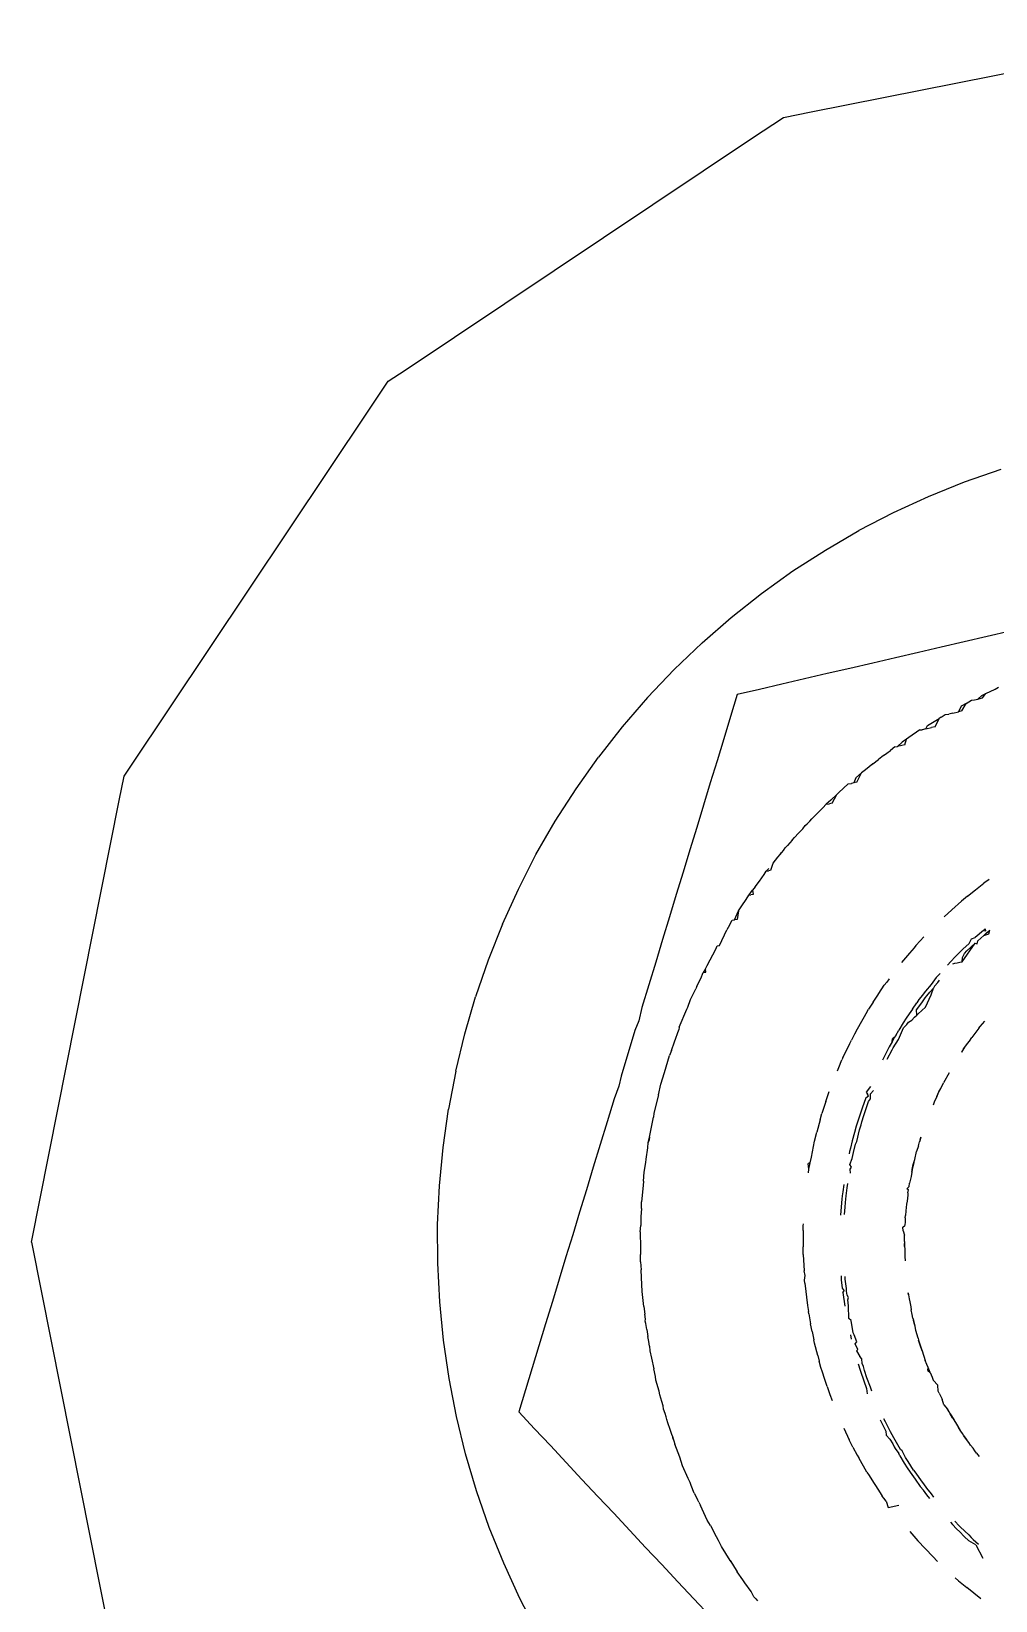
# Model space of a CAD drawing. Header units: millimetres. Extents: x -2916 to 2490, y 92 to 4100.
# Drawn here: x -877.08 to -865.21, y 1757.44 to 1776.77 of the extents above; entities that cross this region are included whole.
import ezdxf

# ---------------------------------------------------------------- set-up
doc = ezdxf.new("R2010")
doc.units = ezdxf.units.MM

msp = doc.modelspace()

# ---------------------------------------------------------------- linework, layer by layer
for p, q in [((-867.48, 1775.778), (-862.495, 1776.769)), ((-868.201, 1775.457), (-867.822, 1775.71)), ((-867.822, 1775.71), (-867.48, 1775.778)), ((-872.481, 1772.597), (-868.201, 1775.457)), ((-872.689, 1772.458), (-872.481, 1772.597)), ((-872.927, 1772.101), (-872.689, 1772.458)), ((-875.867, 1767.702), (-872.927, 1772.101)), ((-865.147, 1771.37), (-865.597, 1771.214)), ((-865.597, 1771.214), (-866.038, 1771.036)), ((-866.038, 1771.036), (-866.47, 1770.837)), ((-866.47, 1770.837), (-866.893, 1770.618)), ((-867.305, 1770.379), (-866.893, 1770.618)), ((-867.705, 1770.121), (-867.305, 1770.379)), ((-868.092, 1769.844), (-867.705, 1770.121)), ((-868.465, 1769.549), (-868.092, 1769.844)), ((-868.824, 1769.237), (-868.465, 1769.549)), ((-865.596, 1769.248), (-865.878, 1769.182)), ((-865.313, 1769.314), (-865.596, 1769.248)), ((-865.03, 1769.38), (-865.313, 1769.314)), ((-869.168, 1768.908), (-868.824, 1769.237)), ((-866.441, 1769.052), (-866.723, 1768.986)), ((-866.16, 1769.117), (-866.441, 1769.052)), ((-865.878, 1769.182), (-866.16, 1769.117)), ((-869.496, 1768.562), (-869.168, 1768.908)), ((-867.283, 1768.856), (-867.562, 1768.791)), ((-867.003, 1768.921), (-867.283, 1768.856)), ((-866.723, 1768.986), (-867.003, 1768.921)), ((-868.117, 1768.662), (-868.392, 1768.598)), ((-867.84, 1768.726), (-868.117, 1768.662)), ((-867.562, 1768.791), (-867.84, 1768.726)), ((-865.328, 1768.613), (-865.215, 1768.664)), ((-865.215, 1768.664), (-865.175, 1768.69)), ((-869.496, 1768.562), (-869.807, 1768.202)), ((-868.392, 1768.598), (-868.475, 1768.327)), ((-865.573, 1768.49), (-865.634, 1768.457)), ((-865.624, 1768.397), (-865.573, 1768.49)), ((-865.573, 1768.49), (-865.506, 1768.53)), ((-865.506, 1768.53), (-865.47, 1768.533)), ((-865.47, 1768.533), (-865.428, 1768.543)), ((-865.428, 1768.543), (-865.381, 1768.587)), ((-865.428, 1768.543), (-865.369, 1768.557)), ((-865.381, 1768.587), (-865.328, 1768.613)), ((-865.369, 1768.557), (-865.328, 1768.613)), ((-868.475, 1768.327), (-868.557, 1768.055)), ((-865.988, 1768.255), (-865.903, 1768.305)), ((-865.955, 1768.201), (-865.903, 1768.305)), ((-865.881, 1768.318), (-865.903, 1768.305)), ((-865.881, 1768.318), (-865.83, 1768.353)), ((-865.83, 1768.353), (-865.787, 1768.359)), ((-865.736, 1768.371), (-865.787, 1768.359)), ((-865.736, 1768.371), (-865.666, 1768.387)), ((-865.634, 1768.457), (-865.666, 1768.387)), ((-865.624, 1768.397), (-865.666, 1768.387)), ((-869.807, 1768.202), (-870.1, 1767.827)), ((-866.144, 1768.162), (-866.278, 1768.068)), ((-866.144, 1768.162), (-866.115, 1768.164)), ((-866.068, 1768.175), (-866.115, 1768.164)), ((-866.068, 1768.175), (-866.048, 1768.217)), ((-866.068, 1768.175), (-865.998, 1768.191)), ((-866.048, 1768.217), (-865.988, 1768.255)), ((-865.955, 1768.201), (-865.998, 1768.191)), ((-868.557, 1768.055), (-868.64, 1767.783)), ((-866.547, 1767.877), (-866.502, 1767.911)), ((-866.449, 1767.955), (-866.502, 1767.911)), ((-866.449, 1767.955), (-866.416, 1767.958)), ((-866.416, 1767.958), (-866.359, 1768.012)), ((-866.363, 1767.97), (-866.416, 1767.958)), ((-866.326, 1767.979), (-866.363, 1767.97)), ((-866.305, 1768.05), (-866.359, 1768.012)), ((-866.326, 1767.979), (-866.305, 1768.05)), ((-866.278, 1768.068), (-866.305, 1768.05)), ((-875.94, 1767.592), (-875.867, 1767.702)), ((-870.375, 1767.439), (-870.1, 1767.827)), ((-868.64, 1767.783), (-868.723, 1767.51)), ((-866.767, 1767.707), (-866.813, 1767.671)), ((-866.72, 1767.745), (-866.767, 1767.707)), ((-866.743, 1767.733), (-866.767, 1767.707)), ((-866.743, 1767.733), (-866.72, 1767.745)), ((-866.72, 1767.745), (-866.652, 1767.797)), ((-866.589, 1767.846), (-866.652, 1767.797)), ((-866.589, 1767.846), (-866.547, 1767.877)), ((-876, 1767.292), (-875.94, 1767.592)), ((-868.723, 1767.51), (-868.806, 1767.236)), ((-867.026, 1767.497), (-866.986, 1767.502)), ((-866.957, 1767.509), (-866.986, 1767.502)), ((-866.932, 1767.572), (-866.957, 1767.509)), ((-866.92, 1767.518), (-866.957, 1767.509)), ((-866.932, 1767.572), (-866.86, 1767.633)), ((-866.92, 1767.518), (-866.86, 1767.633)), ((-866.813, 1767.671), (-866.86, 1767.633)), ((-870.632, 1767.038), (-870.375, 1767.439)), ((-867.165, 1767.367), (-867.24, 1767.297)), ((-867.222, 1767.261), (-867.165, 1767.367)), ((-867.138, 1767.391), (-867.165, 1767.367)), ((-867.026, 1767.497), (-867.138, 1767.391)), ((-877.082, 1761.851), (-876, 1767.292)), ((-868.806, 1767.236), (-868.89, 1766.962)), ((-867.442, 1767.098), (-867.39, 1767.149)), ((-867.39, 1767.149), (-867.337, 1767.203)), ((-867.297, 1767.248), (-867.337, 1767.203)), ((-867.24, 1767.297), (-867.297, 1767.248)), ((-867.297, 1767.248), (-867.254, 1767.254)), ((-867.222, 1767.261), (-867.254, 1767.254)), ((-870.869, 1766.626), (-870.632, 1767.038)), ((-868.89, 1766.962), (-868.973, 1766.687)), ((-867.637, 1766.891), (-867.585, 1766.946)), ((-867.585, 1766.946), (-867.556, 1766.986)), ((-867.556, 1766.986), (-867.529, 1767.007)), ((-867.529, 1767.007), (-867.497, 1767.039)), ((-867.497, 1767.039), (-867.472, 1767.066)), ((-867.472, 1767.066), (-867.442, 1767.098)), ((-867.801, 1766.711), (-867.771, 1766.737)), ((-867.714, 1766.805), (-867.771, 1766.737)), ((-867.714, 1766.805), (-867.684, 1766.836)), ((-867.637, 1766.891), (-867.684, 1766.836)), ((-871.086, 1766.202), (-870.869, 1766.626)), ((-868.973, 1766.687), (-869.057, 1766.411)), ((-867.949, 1766.522), (-867.891, 1766.596)), ((-867.891, 1766.596), (-867.864, 1766.627)), ((-867.864, 1766.627), (-867.823, 1766.677)), ((-867.864, 1766.627), (-867.844, 1766.652)), ((-867.844, 1766.652), (-867.823, 1766.677)), ((-867.823, 1766.677), (-867.801, 1766.711)), ((-869.057, 1766.411), (-869.141, 1766.135)), ((-868.118, 1766.301), (-868.06, 1766.381)), ((-868.06, 1766.381), (-868.033, 1766.424)), ((-868.033, 1766.424), (-868.002, 1766.457)), ((-868.033, 1766.424), (-868.007, 1766.427)), ((-867.979, 1766.433), (-868.007, 1766.427)), ((-867.979, 1766.433), (-867.949, 1766.522)), ((-871.283, 1765.769), (-871.086, 1766.202)), ((-868.25, 1766.127), (-868.222, 1766.159)), ((-868.222, 1766.159), (-868.201, 1766.187)), ((-868.172, 1766.229), (-868.201, 1766.187)), ((-868.201, 1766.187), (-868.193, 1766.136)), ((-868.172, 1766.229), (-868.118, 1766.301)), ((-865.554, 1766.114), (-865.456, 1766.192)), ((-865.456, 1766.192), (-865.353, 1766.273)), ((-865.289, 1766.318), (-865.353, 1766.273)), ((-869.141, 1766.135), (-869.225, 1765.858)), ((-868.375, 1765.932), (-868.333, 1765.996)), ((-868.333, 1765.996), (-868.28, 1766.072)), ((-868.28, 1766.072), (-868.25, 1766.127)), ((-868.25, 1766.127), (-868.223, 1766.13)), ((-868.193, 1766.136), (-868.223, 1766.13)), ((-865.63, 1766.054), (-865.749, 1765.947)), ((-865.554, 1766.114), (-865.63, 1766.054)), ((-871.283, 1765.769), (-871.459, 1765.326)), ((-869.225, 1765.858), (-869.31, 1765.58)), ((-868.486, 1765.756), (-868.452, 1765.819)), ((-868.452, 1765.819), (-868.424, 1765.822)), ((-868.424, 1765.822), (-868.375, 1765.932)), ((-868.392, 1765.829), (-868.424, 1765.822)), ((-868.375, 1765.932), (-868.392, 1765.829)), ((-865.843, 1765.862), (-865.749, 1765.947)), ((-869.31, 1765.58), (-869.395, 1765.302)), ((-868.609, 1765.505), (-868.52, 1765.7)), ((-868.486, 1765.756), (-868.52, 1765.7)), ((-866.093, 1765.612), (-866.138, 1765.566)), ((-865.536, 1765.532), (-865.505, 1765.587)), ((-865.505, 1765.587), (-865.46, 1765.605)), ((-865.36, 1765.693), (-865.46, 1765.605)), ((-865.429, 1765.566), (-865.356, 1765.63)), ((-865.337, 1765.713), (-865.36, 1765.693)), ((-865.334, 1765.683), (-865.36, 1765.693)), ((-865.356, 1765.63), (-865.325, 1765.657)), ((-865.356, 1765.63), (-865.294, 1765.65)), ((-865.337, 1765.713), (-865.334, 1765.683)), ((-865.325, 1765.657), (-865.279, 1765.695)), ((-865.294, 1765.65), (-865.279, 1765.695)), ((-868.763, 1765.261), (-868.656, 1765.462)), ((-868.656, 1765.462), (-868.639, 1765.502)), ((-868.639, 1765.502), (-868.609, 1765.505)), ((-866.269, 1765.414), (-866.368, 1765.299)), ((-866.214, 1765.478), (-866.269, 1765.414)), ((-866.19, 1765.505), (-866.214, 1765.478)), ((-866.19, 1765.505), (-866.138, 1765.566)), ((-865.658, 1765.415), (-865.708, 1765.366)), ((-865.615, 1765.46), (-865.658, 1765.415)), ((-865.622, 1765.306), (-865.462, 1765.536)), ((-865.619, 1765.358), (-865.594, 1765.41)), ((-865.536, 1765.532), (-865.615, 1765.46)), ((-865.594, 1765.41), (-865.563, 1765.44)), ((-865.563, 1765.44), (-865.462, 1765.536)), ((-865.462, 1765.536), (-865.436, 1765.528)), ((-865.436, 1765.528), (-865.429, 1765.566)), ((-871.459, 1765.326), (-871.614, 1764.876)), ((-869.395, 1765.302), (-869.48, 1765.022)), ((-868.783, 1765.219), (-868.811, 1765.176)), ((-868.783, 1765.219), (-868.763, 1765.261)), ((-868.779, 1765.18), (-868.783, 1765.219)), ((-865.759, 1765.31), (-865.8, 1765.265)), ((-865.708, 1765.366), (-865.759, 1765.31)), ((-865.738, 1765.28), (-865.713, 1765.289)), ((-865.713, 1765.289), (-865.682, 1765.293)), ((-865.682, 1765.293), (-865.652, 1765.3)), ((-865.652, 1765.3), (-865.622, 1765.306)), ((-865.622, 1765.306), (-865.619, 1765.358)), ((-869.48, 1765.022), (-869.565, 1764.742)), ((-868.887, 1765.005), (-868.902, 1764.972)), ((-868.887, 1765.005), (-868.841, 1765.099)), ((-868.841, 1765.099), (-868.811, 1765.176)), ((-868.811, 1765.176), (-868.779, 1765.18)), ((-866.646, 1764.917), (-866.58, 1765.017)), ((-866.55, 1765.057), (-866.58, 1765.017)), ((-866.519, 1765.098), (-866.55, 1765.057)), ((-866.005, 1765.028), (-866.073, 1764.946)), ((-865.94, 1765.111), (-866.005, 1765.028)), ((-865.962, 1765.005), (-865.973, 1764.98)), ((-865.962, 1765.005), (-865.922, 1765.053)), ((-865.894, 1765.161), (-865.94, 1765.111)), ((-865.922, 1765.053), (-865.899, 1765.08)), ((-871.747, 1764.419), (-871.614, 1764.876)), ((-869.001, 1764.746), (-868.966, 1764.841)), ((-868.966, 1764.841), (-868.902, 1764.972)), ((-866.718, 1764.807), (-866.773, 1764.722)), ((-866.718, 1764.807), (-866.66, 1764.895)), ((-866.66, 1764.895), (-866.646, 1764.917)), ((-866.233, 1764.723), (-866.18, 1764.801)), ((-866.182, 1764.713), (-866.119, 1764.801)), ((-866.153, 1764.84), (-866.18, 1764.801)), ((-866.13, 1764.869), (-866.153, 1764.84)), ((-866.112, 1764.892), (-866.13, 1764.869)), ((-866.119, 1764.801), (-866.075, 1764.861)), ((-866.073, 1764.946), (-866.112, 1764.892)), ((-866.075, 1764.861), (-866.055, 1764.887)), ((-866.071, 1764.748), (-866.005, 1764.898)), ((-866.055, 1764.887), (-866.019, 1764.932)), ((-866.019, 1764.932), (-865.973, 1764.98)), ((-866.005, 1764.898), (-865.973, 1764.98)), ((-869.565, 1764.742), (-869.604, 1764.577)), ((-869.104, 1764.5), (-869.011, 1764.721)), ((-869.011, 1764.721), (-869.001, 1764.746)), ((-866.791, 1764.692), (-866.915, 1764.474)), ((-866.791, 1764.692), (-866.773, 1764.722)), ((-866.31, 1764.61), (-866.348, 1764.555)), ((-866.275, 1764.666), (-866.31, 1764.61)), ((-866.233, 1764.723), (-866.275, 1764.666)), ((-866.243, 1764.588), (-866.208, 1764.622)), ((-866.208, 1764.622), (-866.181, 1764.648)), ((-866.181, 1764.648), (-866.182, 1764.713)), ((-866.181, 1764.648), (-866.162, 1764.665)), ((-866.162, 1764.665), (-866.071, 1764.748)), ((-871.858, 1763.957), (-871.747, 1764.419)), ((-869.65, 1764.461), (-869.822, 1763.898)), ((-869.604, 1764.577), (-869.65, 1764.461)), ((-869.164, 1764.322), (-869.112, 1764.466)), ((-869.104, 1764.5), (-869.112, 1764.466)), ((-866.948, 1764.416), (-866.984, 1764.342)), ((-866.915, 1764.474), (-866.948, 1764.416)), ((-866.44, 1764.397), (-866.401, 1764.464)), ((-866.348, 1764.555), (-866.401, 1764.464)), ((-866.38, 1764.406), (-866.343, 1764.491)), ((-866.343, 1764.491), (-866.301, 1764.532)), ((-866.301, 1764.532), (-866.284, 1764.562)), ((-866.284, 1764.562), (-866.243, 1764.588)), ((-865.452, 1764.438), (-865.502, 1764.375)), ((-865.415, 1764.488), (-865.452, 1764.438)), ((-865.415, 1764.488), (-865.399, 1764.509)), ((-865.399, 1764.509), (-865.342, 1764.574)), ((-869.2, 1764.214), (-869.226, 1764.152)), ((-869.2, 1764.214), (-869.164, 1764.322)), ((-867.091, 1764.122), (-867.005, 1764.298)), ((-867.005, 1764.298), (-866.984, 1764.342)), ((-866.522, 1764.258), (-866.604, 1764.093)), ((-866.544, 1764.107), (-866.484, 1764.223)), ((-866.484, 1764.322), (-866.522, 1764.258)), ((-866.457, 1764.373), (-866.484, 1764.322)), ((-866.484, 1764.322), (-866.48, 1764.355)), ((-866.484, 1764.223), (-866.471, 1764.248)), ((-866.457, 1764.373), (-866.48, 1764.355)), ((-866.471, 1764.248), (-866.406, 1764.347)), ((-866.44, 1764.397), (-866.457, 1764.373)), ((-866.406, 1764.347), (-866.38, 1764.406)), ((-865.626, 1764.193), (-865.588, 1764.254)), ((-865.626, 1764.193), (-865.603, 1764.232)), ((-865.603, 1764.232), (-865.588, 1764.254)), ((-865.588, 1764.254), (-865.554, 1764.298)), ((-865.554, 1764.298), (-865.532, 1764.33)), ((-865.532, 1764.33), (-865.502, 1764.375)), ((-869.285, 1763.943), (-869.226, 1764.152)), ((-867.141, 1764.004), (-867.102, 1764.099)), ((-867.091, 1764.122), (-867.102, 1764.099)), ((-871.858, 1763.957), (-871.947, 1763.489)), ((-869.822, 1763.898), (-869.847, 1763.775)), ((-869.33, 1763.799), (-869.285, 1763.943)), ((-867.157, 1763.964), (-867.141, 1764.004)), ((-865.783, 1763.938), (-865.852, 1763.814)), ((-869.847, 1763.775), (-869.907, 1763.616)), ((-869.359, 1763.669), (-869.417, 1763.441)), ((-869.359, 1763.669), (-869.33, 1763.799)), ((-867.299, 1763.584), (-867.257, 1763.708)), ((-866.808, 1763.631), (-866.775, 1763.656)), ((-866.751, 1763.769), (-866.805, 1763.7)), ((-866.805, 1763.7), (-866.789, 1763.677)), ((-866.775, 1763.656), (-866.789, 1763.677)), ((-866.751, 1763.681), (-866.713, 1763.722)), ((-866.75, 1763.619), (-866.751, 1763.681)), ((-865.932, 1763.648), (-865.965, 1763.578)), ((-865.932, 1763.648), (-865.907, 1763.704)), ((-865.919, 1763.68), (-865.932, 1763.648)), ((-865.907, 1763.704), (-865.919, 1763.68)), ((-865.907, 1763.704), (-865.884, 1763.747)), ((-865.884, 1763.747), (-865.852, 1763.814)), ((-872.014, 1763.018), (-871.947, 1763.489)), ((-869.907, 1763.616), (-869.993, 1763.335)), ((-869.417, 1763.441), (-869.422, 1763.392)), ((-867.299, 1763.584), (-867.348, 1763.439)), ((-866.852, 1763.503), (-866.879, 1763.43)), ((-866.808, 1763.631), (-866.852, 1763.503)), ((-866.833, 1763.411), (-866.773, 1763.583)), ((-866.773, 1763.583), (-866.75, 1763.619)), ((-865.965, 1763.578), (-865.979, 1763.54)), ((-869.993, 1763.335), (-870.078, 1763.055)), ((-869.47, 1763.146), (-869.422, 1763.392)), ((-867.369, 1763.361), (-867.41, 1763.207)), ((-867.369, 1763.361), (-867.348, 1763.439)), ((-866.925, 1763.279), (-866.946, 1763.202)), ((-866.919, 1763.304), (-866.925, 1763.279)), ((-866.898, 1763.367), (-866.919, 1763.304)), ((-866.879, 1763.43), (-866.898, 1763.367)), ((-866.887, 1763.236), (-866.875, 1763.273)), ((-866.875, 1763.273), (-866.865, 1763.297)), ((-866.865, 1763.297), (-866.856, 1763.336)), ((-866.856, 1763.336), (-866.833, 1763.411)), ((-870.078, 1763.055), (-870.163, 1762.776)), ((-869.491, 1763.012), (-869.486, 1763.079)), ((-869.486, 1763.079), (-869.47, 1763.146)), ((-869.475, 1763.113), (-869.486, 1763.079)), ((-869.47, 1763.146), (-869.475, 1763.113)), ((-867.478, 1762.9), (-867.439, 1763.098)), ((-867.439, 1763.098), (-867.41, 1763.207)), ((-866.976, 1763.099), (-866.997, 1763.008)), ((-866.946, 1763.202), (-866.976, 1763.099)), ((-866.958, 1762.956), (-866.934, 1763.06)), ((-866.934, 1763.06), (-866.917, 1763.09)), ((-866.917, 1763.09), (-866.887, 1763.236)), ((-866.16, 1763.039), (-866.148, 1763.088)), ((-866.129, 1763.146), (-866.148, 1763.088)), ((-866.14, 1763.113), (-866.148, 1763.088)), ((-866.14, 1763.113), (-866.129, 1763.146)), ((-872.058, 1762.544), (-872.014, 1763.018)), ((-869.518, 1762.833), (-869.512, 1762.875)), ((-869.512, 1762.875), (-869.491, 1763.012)), ((-867.493, 1762.829), (-867.478, 1762.9)), ((-867.007, 1762.97), (-867.012, 1762.941)), ((-866.997, 1763.008), (-867.007, 1762.97)), ((-867.003, 1762.807), (-866.975, 1762.882)), ((-866.975, 1762.882), (-866.958, 1762.956)), ((-866.217, 1762.835), (-866.206, 1762.87)), ((-866.206, 1762.87), (-866.182, 1762.97)), ((-866.16, 1763.039), (-866.182, 1762.97)), ((-870.163, 1762.776), (-870.247, 1762.498)), ((-869.544, 1762.603), (-869.537, 1762.714)), ((-869.537, 1762.714), (-869.518, 1762.833)), ((-867.493, 1762.829), (-867.518, 1762.823)), ((-867.508, 1762.752), (-867.518, 1762.823)), ((-867.514, 1762.706), (-867.508, 1762.752)), ((-867.508, 1762.752), (-867.493, 1762.829)), ((-866.982, 1762.776), (-867.003, 1762.807)), ((-867, 1762.753), (-866.982, 1762.776)), ((-866.997, 1762.703), (-867, 1762.753)), ((-866.243, 1762.715), (-866.251, 1762.661)), ((-866.243, 1762.715), (-866.229, 1762.781)), ((-866.235, 1762.748), (-866.243, 1762.715)), ((-866.235, 1762.748), (-866.223, 1762.807)), ((-866.229, 1762.781), (-866.235, 1762.748)), ((-866.217, 1762.835), (-866.229, 1762.781)), ((-866.223, 1762.807), (-866.229, 1762.781)), ((-866.223, 1762.807), (-866.217, 1762.835)), ((-872.08, 1762.068), (-872.058, 1762.544)), ((-870.247, 1762.498), (-870.332, 1762.221)), ((-869.55, 1762.551), (-869.571, 1762.348)), ((-869.544, 1762.603), (-869.55, 1762.551)), ((-867.08, 1762.561), (-867.091, 1762.47)), ((-867.048, 1762.424), (-867.037, 1762.522)), ((-867.037, 1762.522), (-867.029, 1762.573)), ((-866.304, 1762.509), (-866.275, 1762.538)), ((-866.283, 1762.495), (-866.304, 1762.509)), ((-866.289, 1762.458), (-866.283, 1762.495)), ((-866.275, 1762.538), (-866.269, 1762.579)), ((-866.251, 1762.661), (-866.269, 1762.579)), ((-869.571, 1762.268), (-869.571, 1762.348)), ((-867.113, 1762.289), (-867.119, 1762.183)), ((-867.102, 1762.382), (-867.113, 1762.289)), ((-867.1, 1762.421), (-867.102, 1762.382)), ((-867.091, 1762.47), (-867.1, 1762.421)), ((-867.07, 1762.194), (-867.063, 1762.282)), ((-867.063, 1762.282), (-867.058, 1762.34)), ((-867.058, 1762.34), (-867.048, 1762.424)), ((-866.306, 1762.32), (-866.313, 1762.236)), ((-866.299, 1762.356), (-866.306, 1762.32)), ((-866.291, 1762.429), (-866.299, 1762.356)), ((-866.289, 1762.458), (-866.291, 1762.429)), ((-870.332, 1762.221), (-870.416, 1761.944)), ((-869.576, 1762.163), (-869.579, 1762.057)), ((-869.571, 1762.268), (-869.576, 1762.163)), ((-866.323, 1762.108), (-866.327, 1762.059)), ((-866.322, 1762.152), (-866.323, 1762.108)), ((-866.322, 1762.152), (-866.32, 1762.179)), ((-866.313, 1762.236), (-866.32, 1762.179)), ((-872.079, 1761.592), (-872.08, 1762.068)), ((-870.416, 1761.944), (-870.5, 1761.669)), ((-869.586, 1761.98), (-869.579, 1762.057)), ((-869.586, 1761.98), (-869.582, 1761.783)), ((-867.579, 1761.995), (-867.58, 1761.795)), ((-867.579, 1762.051), (-867.577, 1762.077)), ((-867.579, 1761.995), (-867.579, 1762.051)), ((-866.352, 1762.038), (-866.327, 1762.059)), ((-866.346, 1761.99), (-866.352, 1762.038)), ((-866.346, 1761.99), (-866.331, 1761.936)), ((-866.332, 1761.861), (-866.331, 1761.936)), ((-877.082, 1761.851), (-876, 1756.411)), ((-869.583, 1761.611), (-869.581, 1761.7)), ((-869.582, 1761.783), (-869.581, 1761.7)), ((-867.58, 1761.698), (-867.58, 1761.795)), ((-866.332, 1761.861), (-866.332, 1761.835)), ((-866.332, 1761.861), (-866.332, 1761.797)), ((-866.332, 1761.797), (-866.332, 1761.835)), ((-866.332, 1761.797), (-866.329, 1761.768)), ((-866.329, 1761.768), (-866.329, 1761.74)), ((-866.329, 1761.74), (-866.328, 1761.674)), ((-872.055, 1761.117), (-872.079, 1761.592)), ((-870.5, 1761.669), (-870.583, 1761.394)), ((-869.583, 1761.611), (-869.574, 1761.509)), ((-869.57, 1761.416), (-869.574, 1761.509)), ((-867.58, 1761.698), (-867.568, 1761.5)), ((-866.328, 1761.674), (-866.324, 1761.62)), ((-870.583, 1761.394), (-870.666, 1761.12)), ((-869.562, 1761.243), (-869.57, 1761.416)), ((-867.554, 1761.442), (-867.568, 1761.5)), ((-867.561, 1761.383), (-867.554, 1761.442)), ((-867.559, 1761.346), (-867.561, 1761.383)), ((-867.559, 1761.346), (-867.525, 1761.073)), ((-867.112, 1761.437), (-867.111, 1761.389)), ((-867.111, 1761.389), (-867.097, 1761.285)), ((-867.061, 1761.397), (-867.064, 1761.429)), ((-867.047, 1761.281), (-867.061, 1761.397)), ((-870.666, 1761.12), (-870.75, 1760.847)), ((-869.548, 1761.133), (-869.562, 1761.243)), ((-869.541, 1761.06), (-869.548, 1761.133)), ((-867.097, 1761.285), (-867.074, 1761.251)), ((-867.09, 1761.231), (-867.074, 1761.251)), ((-867.09, 1761.231), (-867.067, 1761.063)), ((-867.045, 1761.247), (-867.047, 1761.281)), ((-867.038, 1761.198), (-867.045, 1761.247)), ((-867.019, 1761.171), (-867.038, 1761.198)), ((-867.031, 1761.14), (-867.019, 1761.171)), ((-867.02, 1761.066), (-867.031, 1761.14)), ((-866.286, 1761.228), (-866.275, 1761.154)), ((-866.282, 1761.201), (-866.286, 1761.228)), ((-866.282, 1761.201), (-866.275, 1761.154)), ((-866.275, 1761.154), (-866.266, 1761.117)), ((-872.009, 1760.643), (-872.055, 1761.117)), ((-869.541, 1761.06), (-869.529, 1760.963)), ((-869.521, 1760.905), (-869.529, 1760.963)), ((-867.525, 1761.073), (-867.515, 1760.997)), ((-867.51, 1760.968), (-867.515, 1760.997)), ((-867.51, 1760.968), (-867.487, 1760.846)), ((-867.016, 1760.911), (-867.02, 1761.066)), ((-866.266, 1761.117), (-866.254, 1761.056)), ((-866.254, 1761.056), (-866.249, 1761.017)), ((-866.236, 1760.959), (-866.249, 1761.017)), ((-866.228, 1760.915), (-866.236, 1760.959)), ((-870.75, 1760.847), (-870.832, 1760.574)), ((-869.523, 1760.877), (-869.521, 1760.905)), ((-869.515, 1760.851), (-869.523, 1760.877)), ((-869.504, 1760.776), (-869.515, 1760.851)), ((-869.504, 1760.776), (-869.492, 1760.691)), ((-867.468, 1760.75), (-867.487, 1760.846)), ((-867.468, 1760.75), (-867.449, 1760.65)), ((-866.988, 1760.886), (-867.016, 1760.911)), ((-866.962, 1760.735), (-866.988, 1760.886)), ((-866.95, 1760.708), (-866.962, 1760.735)), ((-866.228, 1760.915), (-866.222, 1760.889)), ((-866.228, 1760.915), (-866.212, 1760.855)), ((-866.212, 1760.855), (-866.222, 1760.889)), ((-866.202, 1760.816), (-866.222, 1760.889)), ((-866.202, 1760.816), (-866.212, 1760.855)), ((-866.19, 1760.762), (-866.202, 1760.816)), ((-866.162, 1760.669), (-866.19, 1760.762)), ((-871.94, 1760.172), (-872.009, 1760.643)), ((-870.832, 1760.574), (-870.915, 1760.302)), ((-869.481, 1760.629), (-869.492, 1760.691)), ((-869.472, 1760.571), (-869.481, 1760.629)), ((-869.472, 1760.571), (-869.467, 1760.513)), ((-867.438, 1760.607), (-867.449, 1760.65)), ((-867.399, 1760.456), (-867.438, 1760.607)), ((-866.998, 1760.709), (-866.987, 1760.656)), ((-866.919, 1760.622), (-866.95, 1760.708)), ((-866.938, 1760.601), (-866.919, 1760.622)), ((-866.905, 1760.531), (-866.938, 1760.601)), ((-866.162, 1760.669), (-866.157, 1760.644)), ((-866.146, 1760.608), (-866.157, 1760.644)), ((-866.157, 1760.644), (-866.138, 1760.583)), ((-866.138, 1760.583), (-866.146, 1760.608)), ((-866.125, 1760.547), (-866.146, 1760.608)), ((-866.138, 1760.583), (-866.125, 1760.547)), ((-866.115, 1760.511), (-866.138, 1760.583)), ((-866.125, 1760.547), (-866.115, 1760.511)), ((-869.467, 1760.513), (-869.445, 1760.422)), ((-869.445, 1760.422), (-869.418, 1760.292)), ((-867.399, 1760.456), (-867.381, 1760.385)), ((-867.361, 1760.309), (-867.381, 1760.385)), ((-866.905, 1760.531), (-866.924, 1760.514)), ((-866.924, 1760.514), (-866.88, 1760.443)), ((-866.902, 1760.353), (-866.879, 1760.275)), ((-866.858, 1760.415), (-866.88, 1760.443)), ((-866.853, 1760.355), (-866.858, 1760.415)), ((-866.837, 1760.318), (-866.853, 1760.355)), ((-866.115, 1760.511), (-866.075, 1760.395)), ((-866.055, 1760.346), (-866.075, 1760.395)), ((-871.849, 1759.705), (-871.94, 1760.172)), ((-870.915, 1760.302), (-870.998, 1760.031)), ((-869.396, 1760.198), (-869.418, 1760.292)), ((-869.392, 1760.152), (-869.396, 1760.198)), ((-867.342, 1760.251), (-867.361, 1760.309)), ((-867.316, 1760.17), (-867.342, 1760.251)), ((-867.284, 1760.073), (-867.316, 1760.17)), ((-866.879, 1760.275), (-866.871, 1760.249)), ((-866.871, 1760.249), (-866.8, 1760.049)), ((-866.824, 1760.27), (-866.837, 1760.318)), ((-866.795, 1760.182), (-866.824, 1760.27)), ((-866.751, 1760.064), (-866.795, 1760.182)), ((-866.042, 1760.308), (-866.055, 1760.346)), ((-866.044, 1760.269), (-866.042, 1760.308)), ((-866.044, 1760.269), (-866.016, 1760.248)), ((-866.016, 1760.248), (-866.042, 1760.308)), ((-866.016, 1760.248), (-865.989, 1760.189)), ((-865.989, 1760.189), (-865.978, 1760.152)), ((-870.998, 1760.031), (-871.08, 1759.76)), ((-869.354, 1760.016), (-869.392, 1760.152)), ((-869.343, 1759.971), (-869.354, 1760.016)), ((-869.321, 1759.888), (-869.343, 1759.971)), ((-867.284, 1760.073), (-867.252, 1759.974)), ((-867.252, 1759.974), (-867.223, 1759.902)), ((-866.8, 1760.049), (-866.793, 1759.984)), ((-866.733, 1760.016), (-866.751, 1760.064)), ((-865.978, 1760.152), (-865.922, 1760.09)), ((-865.916, 1760.016), (-865.922, 1760.09)), ((-865.904, 1759.992), (-865.916, 1760.016)), ((-865.904, 1759.992), (-865.878, 1759.944)), ((-869.305, 1759.834), (-869.321, 1759.888)), ((-869.3, 1759.796), (-869.305, 1759.834)), ((-869.279, 1759.742), (-869.3, 1759.796)), ((-865.878, 1759.944), (-865.866, 1759.916)), ((-865.848, 1759.846), (-865.866, 1759.916)), ((-865.848, 1759.846), (-865.801, 1759.793)), ((-865.781, 1759.761), (-865.801, 1759.793)), ((-865.801, 1759.793), (-865.768, 1759.735)), ((-871.736, 1759.243), (-871.849, 1759.705)), ((-871.08, 1759.76), (-870.886, 1759.553)), ((-869.266, 1759.7), (-869.279, 1759.742)), ((-869.256, 1759.667), (-869.266, 1759.7)), ((-869.244, 1759.625), (-869.256, 1759.667)), ((-869.218, 1759.545), (-869.244, 1759.625)), ((-866.632, 1759.664), (-866.608, 1759.612)), ((-866.608, 1759.612), (-866.561, 1759.523)), ((-866.564, 1759.637), (-866.584, 1759.675)), ((-866.502, 1759.514), (-866.564, 1759.637)), ((-865.768, 1759.735), (-865.781, 1759.761)), ((-865.768, 1759.735), (-865.754, 1759.712)), ((-865.739, 1759.686), (-865.768, 1759.735)), ((-865.754, 1759.712), (-865.739, 1759.686)), ((-865.754, 1759.712), (-865.72, 1759.657)), ((-865.739, 1759.686), (-865.72, 1759.657)), ((-865.739, 1759.686), (-865.702, 1759.628)), ((-865.72, 1759.657), (-865.702, 1759.628)), ((-865.702, 1759.628), (-865.667, 1759.568)), ((-870.886, 1759.553), (-870.692, 1759.346)), ((-869.194, 1759.471), (-869.218, 1759.545)), ((-869.194, 1759.471), (-869.19, 1759.444)), ((-869.194, 1759.471), (-869.171, 1759.405)), ((-869.19, 1759.444), (-869.171, 1759.405)), ((-869.171, 1759.405), (-869.158, 1759.365)), ((-867.08, 1759.56), (-867.011, 1759.415)), ((-866.969, 1759.328), (-867.011, 1759.415)), ((-866.561, 1759.523), (-866.556, 1759.474)), ((-866.556, 1759.474), (-866.51, 1759.424)), ((-866.51, 1759.424), (-866.476, 1759.366)), ((-866.462, 1759.442), (-866.502, 1759.514)), ((-866.414, 1759.354), (-866.462, 1759.442)), ((-865.651, 1759.548), (-865.667, 1759.568)), ((-865.637, 1759.525), (-865.667, 1759.568)), ((-865.637, 1759.525), (-865.651, 1759.548)), ((-865.616, 1759.494), (-865.637, 1759.525)), ((-865.599, 1759.465), (-865.616, 1759.494)), ((-865.599, 1759.465), (-865.584, 1759.443)), ((-865.566, 1759.42), (-865.599, 1759.465)), ((-865.584, 1759.443), (-865.566, 1759.42)), ((-865.539, 1759.382), (-865.566, 1759.42)), ((-865.519, 1759.352), (-865.539, 1759.382)), ((-871.601, 1758.787), (-871.736, 1759.243)), ((-870.692, 1759.346), (-870.498, 1759.138)), ((-869.099, 1759.204), (-869.158, 1759.365)), ((-869.064, 1759.098), (-869.099, 1759.204)), ((-866.969, 1759.328), (-866.913, 1759.227)), ((-866.913, 1759.227), (-866.894, 1759.194)), ((-866.797, 1759.02), (-866.894, 1759.194)), ((-866.476, 1759.366), (-866.459, 1759.332)), ((-866.459, 1759.332), (-866.445, 1759.308)), ((-866.445, 1759.308), (-866.403, 1759.249)), ((-866.38, 1759.298), (-866.414, 1759.354)), ((-866.388, 1759.218), (-866.403, 1759.249)), ((-866.388, 1759.218), (-866.334, 1759.127)), ((-866.362, 1759.28), (-866.38, 1759.298)), ((-866.32, 1759.197), (-866.362, 1759.28)), ((-866.288, 1759.148), (-866.32, 1759.197)), ((-865.487, 1759.313), (-865.519, 1759.352)), ((-865.466, 1759.282), (-865.487, 1759.313)), ((-865.446, 1759.253), (-865.466, 1759.282)), ((-865.446, 1759.253), (-865.411, 1759.209)), ((-870.498, 1759.138), (-870.303, 1758.929)), ((-868.994, 1758.94), (-869.064, 1759.098)), ((-866.797, 1759.02), (-866.768, 1758.975)), ((-866.334, 1759.127), (-866.297, 1759.072)), ((-866.297, 1759.072), (-866.261, 1759.016)), ((-866.22, 1759.044), (-866.288, 1759.148)), ((-866.261, 1759.016), (-866.199, 1758.93)), ((-866.22, 1759.044), (-866.204, 1759.022)), ((-866.204, 1759.022), (-866.115, 1758.895)), ((-870.303, 1758.929), (-870.107, 1758.72)), ((-868.972, 1758.889), (-868.994, 1758.94)), ((-868.958, 1758.855), (-868.972, 1758.889)), ((-868.92, 1758.759), (-868.958, 1758.855)), ((-866.768, 1758.975), (-866.714, 1758.891)), ((-866.714, 1758.891), (-866.689, 1758.853)), ((-866.689, 1758.853), (-866.632, 1758.764)), ((-866.199, 1758.93), (-866.138, 1758.843)), ((-866.097, 1758.798), (-866.138, 1758.843)), ((-866.115, 1758.895), (-866.097, 1758.873)), ((-866.097, 1758.873), (-866.059, 1758.822)), ((-866.059, 1758.822), (-866.004, 1758.75)), ((-871.444, 1758.337), (-871.601, 1758.787)), ((-870.107, 1758.72), (-869.912, 1758.511)), ((-868.92, 1758.759), (-868.879, 1758.68)), ((-868.864, 1758.65), (-868.879, 1758.68)), ((-868.864, 1758.65), (-868.844, 1758.606)), ((-866.632, 1758.764), (-866.606, 1758.724)), ((-866.587, 1758.698), (-866.606, 1758.724)), ((-866.559, 1758.66), (-866.587, 1758.698)), ((-866.559, 1758.66), (-866.533, 1758.582)), ((-866.533, 1758.582), (-866.401, 1758.613)), ((-866.058, 1758.738), (-866.097, 1758.798)), ((-866.021, 1758.694), (-866.058, 1758.738)), ((-866.004, 1758.75), (-865.973, 1758.712)), ((-869.912, 1758.511), (-869.715, 1758.301)), ((-868.76, 1758.427), (-868.844, 1758.606)), ((-868.72, 1758.361), (-868.76, 1758.427)), ((-865.712, 1758.414), (-865.659, 1758.358)), ((-871.266, 1757.896), (-871.444, 1758.337)), ((-869.715, 1758.301), (-869.519, 1758.091)), ((-868.72, 1758.361), (-868.67, 1758.266)), ((-868.62, 1758.175), (-868.67, 1758.266)), ((-866.266, 1758.285), (-866.169, 1758.171)), ((-865.766, 1758.401), (-865.741, 1758.375)), ((-865.741, 1758.375), (-865.691, 1758.319)), ((-865.651, 1758.281), (-865.691, 1758.319)), ((-865.659, 1758.358), (-865.641, 1758.339)), ((-865.597, 1758.225), (-865.651, 1758.281)), ((-865.641, 1758.339), (-865.539, 1758.246)), ((-865.539, 1758.173), (-865.597, 1758.225)), ((-865.539, 1758.246), (-865.51, 1758.212)), ((-869.519, 1758.091), (-869.321, 1757.88)), ((-868.584, 1758.104), (-868.62, 1758.175)), ((-868.476, 1757.931), (-868.584, 1758.104)), ((-866.169, 1758.171), (-865.984, 1757.979)), ((-865.453, 1758.121), (-865.539, 1758.173)), ((-865.51, 1758.212), (-865.486, 1758.19)), ((-865.486, 1758.19), (-865.419, 1758.129)), ((-865.453, 1758.121), (-865.366, 1757.958)), ((-871.068, 1757.463), (-871.266, 1757.896)), ((-869.321, 1757.88), (-869.124, 1757.668)), ((-868.476, 1757.931), (-868.448, 1757.886)), ((-868.461, 1757.908), (-868.476, 1757.931)), ((-868.448, 1757.886), (-868.461, 1757.908)), ((-868.448, 1757.886), (-868.392, 1757.789)), ((-865.984, 1757.979), (-865.925, 1757.917)), ((-869.124, 1757.668), (-868.925, 1757.456)), ((-868.323, 1757.692), (-868.392, 1757.789)), ((-868.299, 1757.656), (-868.323, 1757.692)), ((-868.221, 1757.546), (-868.299, 1757.656)), ((-865.707, 1757.717), (-865.665, 1757.679)), ((-865.665, 1757.679), (-865.563, 1757.596)), ((-870.849, 1757.041), (-871.068, 1757.463)), ((-868.925, 1757.456), (-868.726, 1757.244)), ((-868.186, 1757.484), (-868.221, 1757.546)), ((-868.161, 1757.458), (-868.186, 1757.484)), ((-868.161, 1757.458), (-868.142, 1757.432)), ((-865.39, 1757.458), (-865.563, 1757.596))]:
    msp.add_line(p, q)

doc.saveas('drawing.dxf')
